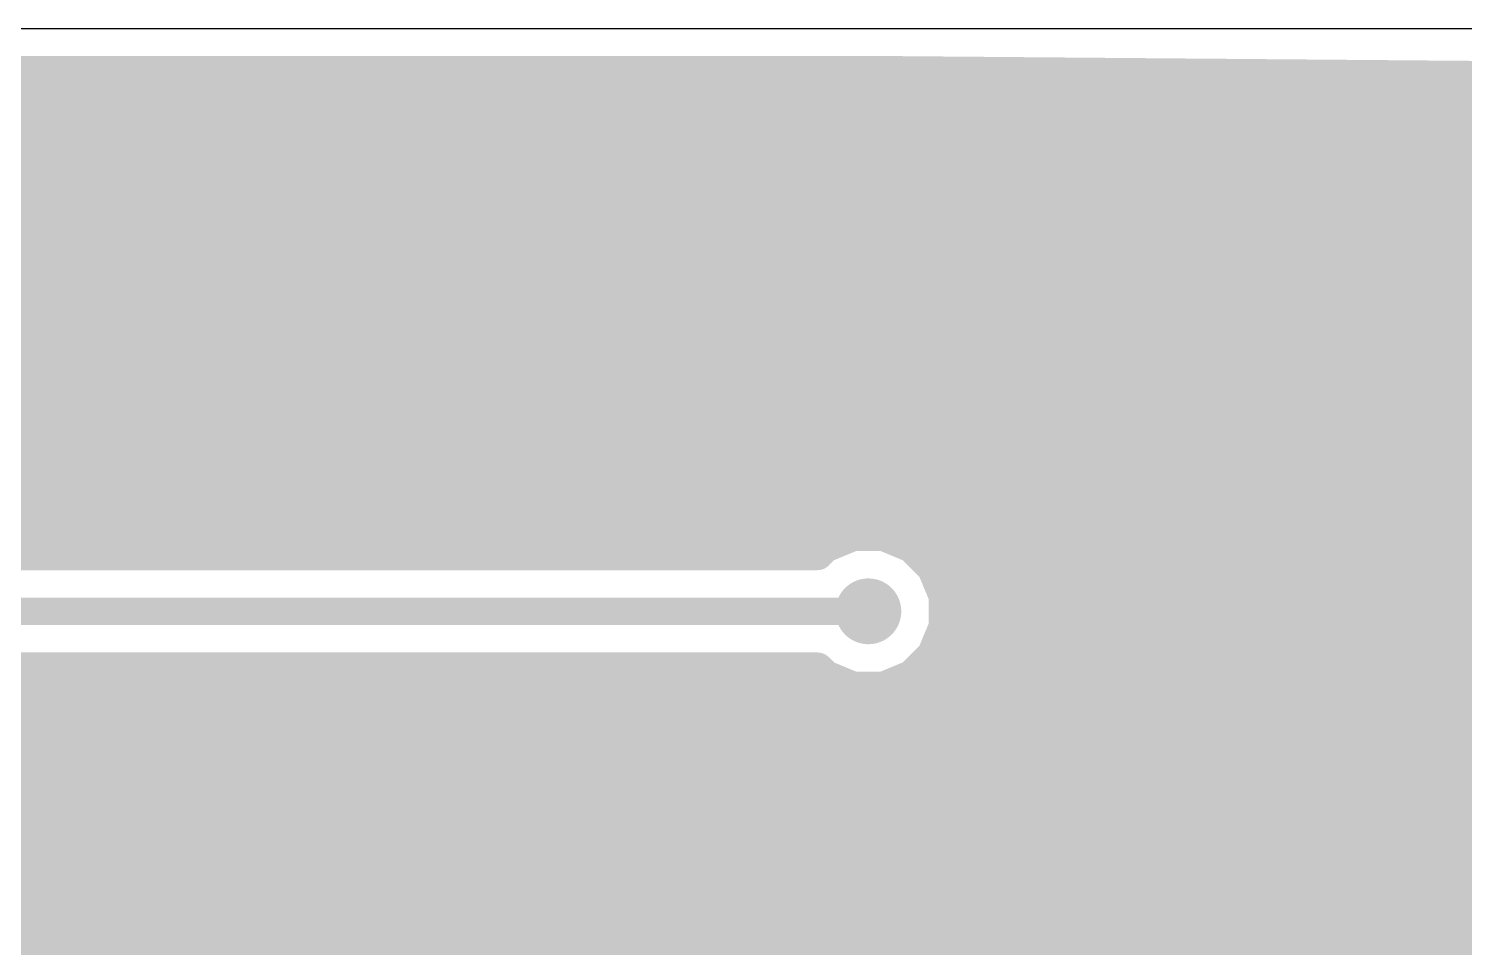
# Model space of a CAD drawing. Extents: x 0 to 81, y 1 to 51.1.
# Drawn here: x 55.47 to 68.76, y 42.49 to 51 of the extents above; entities that cross this region are included whole.
import ezdxf

# ---------------------------------------------------------------- set-up
doc = ezdxf.new("R2010")
doc.units = 0
for name, color, linetype in [('16', 175, 'CONTINUOUS'), ('18', 82, 'CONTINUOUS'), ('20', 7, 'CONTINUOUS')]:
    doc.layers.add(name, color=color, linetype=linetype)

# ---------------------------------------------------------------- blocks, each defined once
blk = doc.blocks.new('ROUNDV')
at = {"const_width": 0.5}
blk.add_lwpolyline([(0, -0.25, 1), (0, 0.25, 1), (0, -0.25)], format="xyb", dxfattribs=at)

msp = doc.modelspace()

# ---------------------------------------------------------------- linework, layer by layer
at = {"layer": '16'}
for points, const_width in [([(16.2179, 50.5936), (63.528, 50.5936)], 0.3048), ([(63.528, 50.5936), (80.5936, 50.4528)], 0.3048), ([(16.2179, 50.292), (80.5936, 50.292)], 0.3048), ([(16.2179, 49.9872), (80.5936, 49.9872)], 0.3048), ([(16.2179, 49.6824), (80.5936, 49.6824)], 0.3048), ([(16.2179, 49.3776), (80.5936, 49.3776)], 0.3048), ([(16.2179, 49.0728), (80.5936, 49.0728)], 0.3048), ([(16.2179, 48.768), (80.5936, 48.768)], 0.3048), ([(14.7574, 48.4632), (74.8644, 48.4632)], 0.3048), ([(16.2179, 48.1584), (74.5596, 48.1584)], 0.3048), ([(54.014, 47.8536), (74.3424, 47.8536)], 0.3048), ([(54.3188, 47.5488), (74.3092, 47.5488)], 0.3048), ([(54.5084, 47.244), (74.0487, 47.244)], 0.3048), ([(64.3636, 47.2308), (64.3636, 47.0784)], 0.4064), ([(64.3636, 47.0784), (64.6684, 46.7736)], 0.4064), ([(54.5084, 46.9392), (73.9408, 46.9392)], 0.3048), ([(54.5084, 46.6344), (73.9408, 46.6344)], 0.3048), ([(54.4468, 46.3296), (73.9408, 46.3296)], 0.3048), ([(63.1045, 46.3164), (62.8431, 46.2081)], 0.3048), ([(63.3875, 46.3164), (63.1045, 46.3164)], 0.3048), ([(63.6489, 46.2081), (63.3875, 46.3164)], 0.3048), ([(62.7736, 46.1386), (54.2558, 46.1386)], 0.3048), ([(62.8431, 46.2081), (62.7736, 46.1386)], 0.3048), ([(63.8489, 46.0081), (63.6489, 46.2081)], 0.3048), ([(63.8322, 46.0248), (73.9408, 46.0248)], 0.3048), ([(63.919, 45.839), (63.8489, 46.0081)], 0.3048), ([(63.9318, 45.8261), (63.919, 45.839)], 0.3048), ([(63.9318, 45.808), (63.9318, 45.8261)], 0.3048), ([(63.9572, 45.7467), (63.9318, 45.808)], 0.3048), ([(63.9572, 45.4637), (63.9572, 45.7467)], 0.3048), ([(63.9572, 45.72), (73.9408, 45.72)], 0.3048), ([(55.1688, 45.6052), (62.6364, 45.6052)], 0.254), ([(62.6364, 45.6052), (63.246, 45.6052)], 0.254), ([(63.246, 45.6052), (62.6364, 45.6052)], 0.254), ([(63.246, 45.6052), (63.3984, 45.6052)], 0.254), ([(63.9318, 45.4024), (63.9572, 45.4637)], 0.3048), ([(63.8489, 45.2023), (63.919, 45.3714)], 0.3048), ([(63.919, 45.3714), (63.9318, 45.3843)], 0.3048), ([(63.9318, 45.3843), (63.9318, 45.4024)], 0.3048), ([(63.9371, 45.4152), (73.8646, 45.4152)], 0.3048), ([(63.6489, 45.0023), (63.8489, 45.2023)], 0.3048), ([(54.2558, 45.0718), (62.7736, 45.0718)], 0.3048), ([(62.7736, 45.0718), (62.8431, 45.0023)], 0.3048), ([(63.757, 45.1104), (73.8646, 45.1104)], 0.3048), ([(62.8431, 45.0023), (63.1045, 44.894)], 0.3048), ([(63.3875, 44.894), (63.6489, 45.0023)], 0.3048), ([(54.5084, 44.8056), (73.8646, 44.8056)], 0.3048), ([(63.1045, 44.894), (63.3875, 44.894)], 0.3048), ([(54.5084, 44.5008), (73.8646, 44.5008)], 0.3048), ([(54.5084, 44.196), (73.8646, 44.196)], 0.3048), ([(54.5084, 43.8912), (73.8646, 43.8912)], 0.3048), ([(54.2436, 43.5864), (73.8646, 43.5864)], 0.3048), ([(53.9388, 43.2816), (74.0942, 43.2816)], 0.3048), ([(53.0042, 42.9768), (75.499, 42.9768)], 0.3048), ([(53.0352, 42.672), (75.1942, 42.672)], 0.3048), ([(52.9309, 42.3672), (74.8894, 42.3672)], 0.3048)]:
    msp.add_lwpolyline(points, dxfattribs=dict(at, const_width=const_width))
for points, const_width in [([(63.5286, 50.6698, 1), (63.5273, 50.5174)], 0.1524), ([(63.528, 50.5174, 1), (63.528, 50.6698)], 0.1524), ([(64.4652, 47.2308, 1), (64.262, 47.2308)], 0.2032), ([(64.262, 47.0784, 1), (64.4652, 47.0784)], 0.2032), ([(64.4354, 47.1502, 1), (64.2918, 47.0066)], 0.2032), ([(64.5966, 46.7018, 1), (64.7402, 46.8454)], 0.2032), ([(63.1045, 46.3926, 1), (63.1045, 46.2402)], 0.1524), ([(63.1337, 46.246, 1), (63.0754, 46.3868)], 0.1524), ([(63.4166, 46.3868, 1), (63.3583, 46.246)], 0.1524), ([(63.3875, 46.2402, 1), (63.3875, 46.3926)], 0.1524), ([(62.7197, 46.1925, 1), (62.8275, 46.0847)], 0.1524), ([(62.814, 46.2785, 1), (62.8723, 46.1377)], 0.1524), ([(62.7736, 46.0624, 1), (62.7736, 46.2148)], 0.1524), ([(62.897, 46.1542, 1), (62.7893, 46.262)], 0.1524), ([(63.7027, 46.262, 1), (63.595, 46.1542)], 0.1524), ([(63.6197, 46.1377, 1), (63.678, 46.2785)], 0.1524), ([(63.8322, 46.101, 1), (63.8322, 45.9486)], 0.1524), ([(63.9193, 46.0372, 1), (63.7785, 45.9789)], 0.1524), ([(63.795, 45.9542, 1), (63.9028, 46.0619)], 0.1524), ([(63.9728, 45.8929, 1), (63.8651, 45.7851)], 0.1524), ([(63.8486, 45.8098, 1), (63.9894, 45.8681)], 0.1524), ([(64.008, 45.8261, 1), (63.8556, 45.8261)], 0.1524), ([(64.0022, 45.8371, 1), (63.8614, 45.7788)], 0.1524), ([(63.8556, 45.808, 1), (64.008, 45.808)], 0.1524), ([(63.8779, 45.7723, 1), (63.9857, 45.88)], 0.1524), ([(64.0334, 45.7467, 1), (63.881, 45.7467)], 0.1524), ([(63.9572, 45.7962, 1), (63.9572, 45.6438)], 0.1524), ([(63.8868, 45.7175, 1), (64.0276, 45.7758)], 0.1524), ([(62.6364, 45.6687, 1), (62.6364, 45.5417)], 0.127), ([(62.6364, 45.6687, 1), (62.6364, 45.5417)], 0.127), ([(62.6364, 45.5417, 1), (62.6364, 45.6687)], 0.127), ([(63.246, 45.6687, 1), (63.246, 45.5417)], 0.127), ([(63.246, 45.5417, 1), (63.246, 45.6687)], 0.127), ([(63.246, 45.5417, 1), (63.246, 45.6687)], 0.127), ([(63.3984, 45.5417, 1), (63.3984, 45.6687)], 0.127), ([(64.0276, 45.4346, 1), (63.8868, 45.4929)], 0.1524), ([(63.8651, 45.4253, 1), (63.9728, 45.3175)], 0.1524), ([(63.9894, 45.3423, 1), (63.8486, 45.4006)], 0.1524), ([(64.008, 45.4024, 1), (63.8556, 45.4024)], 0.1524), ([(63.8614, 45.4316, 1), (64.0022, 45.3733)], 0.1524), ([(63.8556, 45.3843, 1), (64.008, 45.3843)], 0.1524), ([(63.9371, 45.4914, 1), (63.9371, 45.339)], 0.1524), ([(63.9857, 45.3304, 1), (63.8779, 45.4381)], 0.1524), ([(63.881, 45.4637, 1), (64.0334, 45.4637)], 0.1524), ([(63.9028, 45.1485, 1), (63.795, 45.2562)], 0.1524), ([(62.8275, 45.1257, 1), (62.7197, 45.0179)], 0.1524), ([(62.7736, 44.9956, 1), (62.7736, 45.148)], 0.1524), ([(63.757, 45.1866, 1), (63.757, 45.0342)], 0.1524), ([(63.7785, 45.2315, 1), (63.9193, 45.1732)], 0.1524), ([(62.8723, 45.0727, 1), (62.814, 44.9319)], 0.1524), ([(62.7893, 44.9484, 1), (62.897, 45.0562)], 0.1524), ([(63.595, 45.0562, 1), (63.7027, 44.9484)], 0.1524), ([(63.678, 44.9319, 1), (63.6197, 45.0727)], 0.1524), ([(63.1045, 44.9702, 1), (63.1045, 44.8178)], 0.1524), ([(63.0754, 44.8236, 1), (63.1337, 44.9644)], 0.1524), ([(63.3583, 44.9644, 1), (63.4166, 44.8236)], 0.1524), ([(63.3875, 44.8178, 1), (63.3875, 44.9702)], 0.1524)]:
    msp.add_lwpolyline(points, format="xyb", dxfattribs=dict(at, const_width=const_width))
at = {"layer": '20'}
msp.add_line((81, 51), (0, 51), dxfattribs=at)

# ---------------------------------------------------------------- block references
at = {"layer": '18', "xscale": 0.6096, "yscale": 0.6096}
for p in [(64.3636, 47.2308), (63.246, 45.6052)]:
    msp.add_blockref('ROUNDV', p, dxfattribs=at)

doc.saveas('drawing.dxf')
